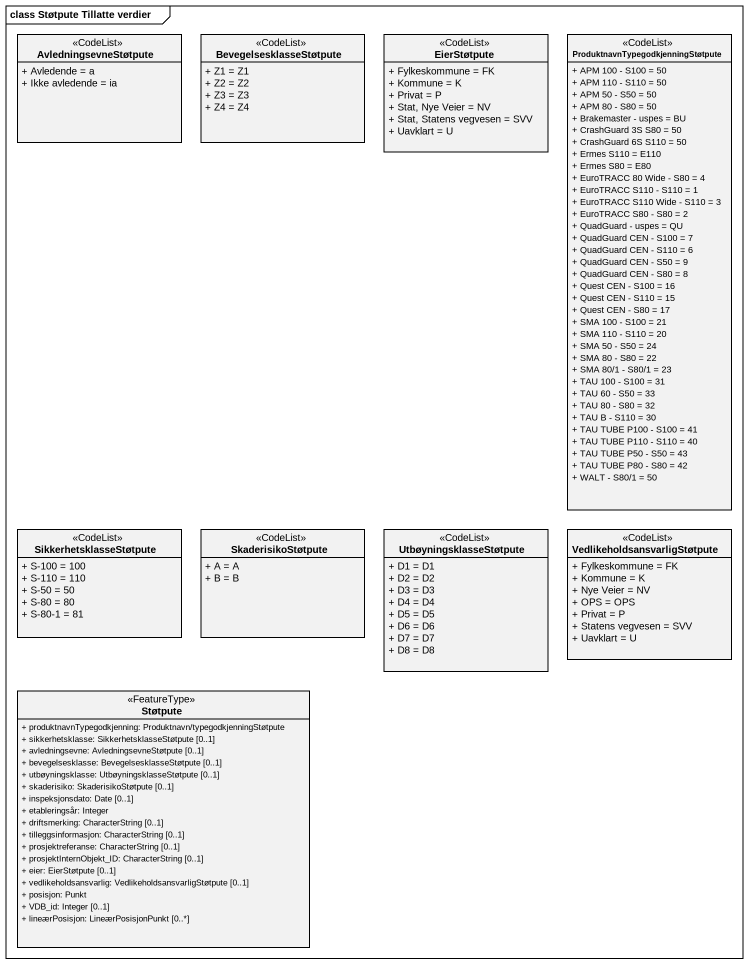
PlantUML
@startuml
mainframe class Støtpute Tillatte verdier
hide circle
hide empty members
skinparam classAttributeIconSize 0
class AvledningsevneStøtpute <<CodeList>> {
  + Avledende = a
  + Ikke avledende = ia
}
class BevegelsesklasseStøtpute <<CodeList>> {
  + Z1 = Z1
  + Z2 = Z2
  + Z3 = Z3
  + Z4 = Z4
}
class EierStøtpute <<CodeList>> {
  + Fylkeskommune = FK
  + Kommune = K
  + Privat = P
  + Stat, Nye Veier = NV
  + Stat, Statens vegvesen = SVV
  + Uavklart = U
}
class "ProduktnavnTypegodkjenningStøtpute" as ProduktnavnTypegodkjenningSt <<CodeList>> {
  + APM 100 - S100 = 50
  + APM 110 - S110 = 50
  + APM 50 - S50 = 50
  + APM 80 - S80 = 50
  + Brakemaster - uspes = BU
  + CrashGuard 3S S80 = 50
  + CrashGuard 6S S110 = 50
  + Ermes S110 = E110
  + Ermes S80 = E80
  + EuroTRACC 80 Wide - S80 = 4
  + EuroTRACC S110 - S110 = 1
  + EuroTRACC S110 Wide - S110 = 3
  + EuroTRACC S80 - S80 = 2
  + QuadGuard - uspes = QU
  + QuadGuard CEN - S100 = 7
  + QuadGuard CEN - S110 = 6
  + QuadGuard CEN - S50 = 9
  + QuadGuard CEN - S80 = 8
  + Quest CEN - S100 = 16
  + Quest CEN - S110 = 15
  + Quest CEN - S80 = 17
  + SMA 100 - S100 = 21
  + SMA 110 - S110 = 20
  + SMA 50 - S50 = 24
  + SMA 80 - S80 = 22
  + SMA 80/1 - S80/1 = 23
  + TAU 100 - S100 = 31
  + TAU 60 - S50 = 33
  + TAU 80 - S80 = 32
  + TAU B - S110 = 30
  + TAU TUBE P100 - S100 = 41
  + TAU TUBE P110 - S110 = 40
  + TAU TUBE P50 - S50 = 43
  + TAU TUBE P80 - S80 = 42
  + WALT - S80/1 = 50
}
class SikkerhetsklasseStøtpute <<CodeList>> {
  + S-100 = 100
  + S-110 = 110
  + S-50 = 50
  + S-80 = 80
  + S-80-1 = 81
}
class SkaderisikoStøtpute <<CodeList>> {
  + A = A
  + B = B
}
class UtbøyningsklasseStøtpute <<CodeList>> {
  + D1 = D1
  + D2 = D2
  + D3 = D3
  + D4 = D4
  + D5 = D5
  + D6 = D6
  + D7 = D7
  + D8 = D8
}
class "VedlikeholdsansvarligStøtpute" as VedlikeholdsansvarligStøtput <<CodeList>> {
  + Fylkeskommune = FK
  + Kommune = K
  + Nye Veier = NV
  + OPS = OPS
  + Privat = P
  + Statens vegvesen = SVV
  + Uavklart = U
}
class Støtpute <<FeatureType>> {
  + produktnavnTypegodkjenning: Produktnavn/typegodkjenningStøtpute
  + sikkerhetsklasse: SikkerhetsklasseStøtpute [0..1]
  + avledningsevne: AvledningsevneStøtpute [0..1]
  + bevegelsesklasse: BevegelsesklasseStøtpute [0..1]
  + utbøyningsklasse: UtbøyningsklasseStøtpute [0..1]
  + skaderisiko: SkaderisikoStøtpute [0..1]
  + inspeksjonsdato: Date [0..1]
  + etableringsår: Integer
  + driftsmerking: CharacterString [0..1]
  + tilleggsinformasjon: CharacterString [0..1]
  + prosjektreferanse: CharacterString [0..1]
  + prosjektInternObjekt_ID: CharacterString [0..1]
  + eier: EierStøtpute [0..1]
  + vedlikeholdsansvarlig: VedlikeholdsansvarligStøtpute [0..1]
  + posisjon: Punkt
  + VDB_id: Integer [0..1]
  + lineærPosisjon: LineærPosisjonPunkt [0..*]
}
@enduml
